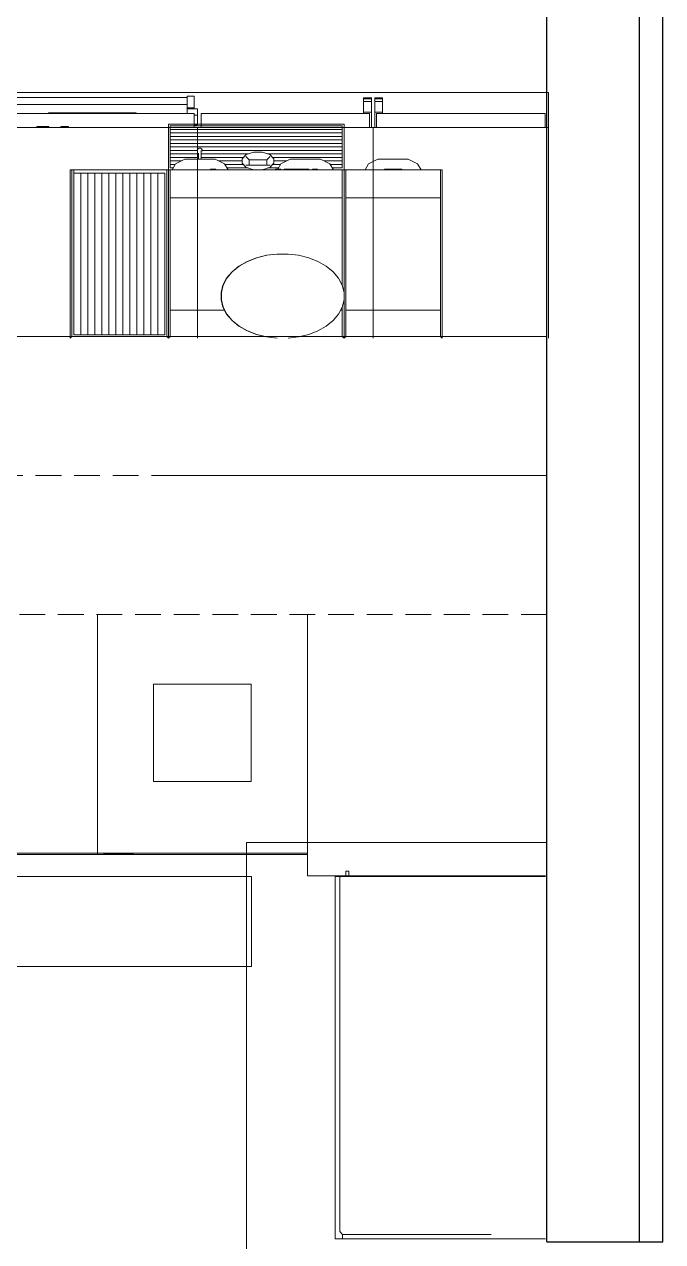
# Model space of a CAD drawing. Header units: inches. Extents: x 484217 to 497210, y -26946 to -21493.
# Drawn here: x 494308.8 to 494370.8, y -26365.3 to -26247.1 of the extents above; entities that cross this region are included whole.
import ezdxf

# ---------------------------------------------------------------- set-up
doc = ezdxf.new("R2010")
doc.units = ezdxf.units.IN
doc.header["$LTSCALE"] = 20
doc.header["$MEASUREMENT"] = 0
doc.linetypes.add('HIDDEN2', pattern=[0.1875, 0.125, -0.0625])
doc.layers.add('A-furniture', color=50, linetype='Continuous', lineweight=9)
doc.layers.add('TC-EQUIPMENT', color=251, linetype='Continuous', lineweight=5)
doc.layers.add('A-GLASS', color=4, linetype='Continuous')

msp = doc.modelspace()

# ---------------------------------------------------------------- linework, layer by layer
at = {"layer": 'A-furniture', "linetype": 'HIDDEN2'}
for points, elevation in [([(494323.62, -26277.4), (494126.81, -26277.4)], 3.81), ([(494323.62, -26290.9), (494126.81, -26290.9)], 3.81), ([(494359.54, -26304.4), (494217.21, -26304.4)], 6.93)]:
    msp.add_lwpolyline(points, dxfattribs=dict(at, elevation=elevation))
at = {"layer": 'A-GLASS'}
for p, q in [((494359.54, -26365.35, 6.93), (494359.54, -25967.1, 6.93)), ((494368.54, -26365.35, 6.93), (494368.54, -25967.1, 6.93)), ((494370.79, -26365.35, 6.93), (494370.79, -25967.1, 6.93)), ((494359.54, -26365.35, 6.93), (494370.79, -26365.35, 6.93))]:
    msp.add_line(p, q, dxfattribs=at)
at = {"layer": 'TC-EQUIPMENT'}
for p, q in [((494359.71, -26253.7, 6.93), (494230.12, -26253.7, 6.93)), ((494359.54, -26277.4, 6.93), (494359.54, -26253.7, 6.93)), ((494359.71, -26253.7, 6.93), (494359.71, -26277.57, 6.93)), ((494306.17, -26254.18, 6.93), (494324.58, -26254.18, 6.93)), ((494324.58, -26254.86, 6.93), (494306.17, -26254.86, 6.93)), ((494324.58, -26254.04, 6.93), (494324.58, -26255.75, 6.93)), ((494324.58, -26254.04, 6.93), (494325.27, -26254.04, 6.93)), ((494325.27, -26254.04, 6.93), (494325.27, -26255.27, 6.93)), ((494341.74, -26254.21, 6.93), (494342.49, -26254.21, 6.93)), ((494341.74, -26255.75, 6.93), (494341.74, -26254.21, 6.93)), ((494341.74, -26254.32, 6.93), (494342.49, -26254.32, 6.93)), ((494342.49, -26254.56, 6.93), (494341.74, -26254.56, 6.93)), ((494342.49, -26254.21, 6.93), (494342.49, -26257.11, 6.93)), ((494342.83, -26257.11, 6.93), (494342.83, -26254.21, 6.93)), ((494343.58, -26254.21, 6.93), (494342.83, -26254.21, 6.93)), ((494342.83, -26254.32, 6.93), (494343.58, -26254.32, 6.93)), ((494342.83, -26254.56, 6.93), (494343.58, -26254.56, 6.93)), ((494343.58, -26254.21, 6.93), (494343.58, -26255.75, 6.93)), ((494325.27, -26255.75, 6.93), (494305.49, -26255.75, 6.93)), ((494311.11, -26255.68, 6.93), (494319.64, -26255.68, 6.93)), ((494311.11, -26255.75, 6.93), (494311.11, -26255.68, 6.93)), ((494319.64, -26255.75, 6.93), (494319.64, -26255.68, 6.93)), ((494325.27, -26255.2, 6.93), (494324.58, -26255.2, 6.93)), ((494324.58, -26255.27, 6.93), (494325.61, -26255.27, 6.93)), ((494325.27, -26255.75, 6.93), (494325.27, -26257.11, 6.93)), ((494325.61, -26255.89, 6.93), (494325.27, -26255.89, 6.93)), ((494325.61, -26256.84, 6.93), (494325.61, -26255.27, 6.93)), ((494325.95, -26255.75, 6.93), (494325.95, -26257.11, 6.93)), ((494325.95, -26255.75, 6.93), (494342.32, -26255.75, 6.93)), ((494342.49, -26255.61, 6.93), (494341.74, -26255.61, 6.93)), ((494342.32, -26257.11, 6.93), (494342.32, -26255.75, 6.93)), ((494343.58, -26255.61, 6.93), (494342.83, -26255.61, 6.93)), ((494343, -26257.11, 6.93), (494343, -26255.75, 6.93)), ((494359.37, -26255.75, 6.93), (494343, -26255.75, 6.93)), ((494359.37, -26255.75, 6.93), (494359.37, -26257.11, 6.93)), ((494325.61, -26257.11, 6.93), (494305.14, -26257.11, 6.93)), ((494309.99, -26257.01, 6.93), (494311.15, -26257.01, 6.93)), ((494309.99, -26257.11, 6.93), (494309.99, -26257.01, 6.93)), ((494311.15, -26257.11, 6.93), (494311.15, -26257.01, 6.93)), ((494313.06, -26257.01, 6.93), (494312.31, -26257.01, 6.93)), ((494312.31, -26257.11, 6.93), (494312.31, -26257.01, 6.93)), ((494313.06, -26257.01, 6.93), (494313.06, -26257.11, 6.93)), ((494322.78, -26277.57, 6.93), (494322.78, -26256.77, 6.93)), ((494322.78, -26256.77, 6.93), (494339.83, -26256.77, 6.93)), ((494322.95, -26256.94, 6.93), (494339.66, -26256.94, 6.93)), ((494322.95, -26256.94, 6.93), (494322.95, -26261.03, 6.93)), ((494325.27, -26256.84, 6.93), (494325.61, -26256.84, 6.93)), ((494325.61, -26257.11, 6.93), (494325.61, -26277.57, 6.93)), ((494325.61, -26257.11, 6.93), (494342.66, -26257.11, 6.93)), ((494325.61, -26277.57, 6.93), (494325.61, -26257.11, 6.93)), ((494339.66, -26256.94, 6.93), (494339.66, -26261.03, 6.93)), ((494339.83, -26256.77, 6.93), (494339.83, -26277.57, 6.93)), ((494342.66, -26277.57, 6.93), (494342.66, -26257.11, 6.93)), ((494359.71, -26257.11, 6.93), (494342.66, -26257.11, 6.93)), ((494342.66, -26257.11, 6.93), (494342.66, -26277.57, 6.93)), ((494359.71, -26257.11, 6.93), (494359.71, -26277.57, 6.93)), ((494339.66, -26257.28, 6.93), (494322.95, -26257.28, 6.93)), ((494322.95, -26257.62, 6.93), (494339.66, -26257.62, 6.93)), ((494339.66, -26257.97, 6.93), (494322.95, -26257.97, 6.93)), ((494322.95, -26258.31, 6.93), (494339.66, -26258.31, 6.93)), ((494339.66, -26258.65, 6.93), (494322.95, -26258.65, 6.93)), ((494322.95, -26258.99, 6.93), (494339.66, -26258.99, 6.93)), ((494322.95, -26259.33, 6.93), (494325.58, -26259.33, 6.93)), ((494325.58, -26259.28, 6.93), (494325.65, -26259.18, 6.93)), ((494325.65, -26259.18, 6.93), (494325.75, -26259.11, 6.93)), ((494325.68, -26259.58, 6.93), (494325.68, -26260.18, 6.93)), ((494325.75, -26259.11, 6.93), (494325.89, -26259.11, 6.93)), ((494325.89, -26259.11, 6.93), (494325.99, -26259.18, 6.93)), ((494325.95, -26259.32, 6.93), (494325.95, -26259.57, 6.93)), ((494325.95, -26260.18, 6.93), (494325.96, -26259.58, 6.93)), ((494325.99, -26259.18, 6.93), (494326.06, -26259.28, 6.93)), ((494326.06, -26259.41, 6.93), (494326.06, -26259.28, 6.93)), ((494339.66, -26259.33, 6.93), (494326.06, -26259.33, 6.93)), ((494330.34, -26259.72, 6.93), (494331.07, -26259.5, 6.93)), ((494331.07, -26259.5, 6.93), (494331.87, -26259.5, 6.93)), ((494331.87, -26259.5, 6.93), (494332.61, -26259.72, 6.93)), ((494322.95, -26259.67, 6.93), (494325.68, -26259.67, 6.93)), ((494322.95, -26260.01, 6.93), (494325.68, -26260.01, 6.93)), ((494324.02, -26260.35, 6.93), (494322.95, -26260.35, 6.93)), ((494322.95, -26260.69, 6.93), (494323.42, -26260.69, 6.93)), ((494323.46, -26260.63, 6.93), (494323.12, -26261.21, 6.93)), ((494324.37, -26260.18, 6.93), (494323.46, -26260.63, 6.93)), ((494327.32, -26260.18, 6.93), (494324.37, -26260.18, 6.93)), ((494330.51, -26259.67, 6.93), (494325.96, -26259.67, 6.93)), ((494330.05, -26260.01, 6.93), (494325.96, -26260.01, 6.93)), ((494328.23, -26260.63, 6.93), (494327.32, -26260.18, 6.93)), ((494327.67, -26260.35, 6.93), (494329.94, -26260.35, 6.93)), ((494328.57, -26261.21, 6.93), (494328.23, -26260.63, 6.93)), ((494328.27, -26260.69, 6.93), (494330.05, -26260.69, 6.93)), ((494329.94, -26260.13, 6.93), (494330.34, -26259.72, 6.93)), ((494329.94, -26260.57, 6.93), (494329.94, -26260.13, 6.93)), ((494330.34, -26260.98, 6.93), (494329.94, -26260.57, 6.93)), ((494330.28, -26259.91, 6.93), (494330.62, -26260.25, 6.93)), ((494332.67, -26260.76, 6.93), (494330.28, -26260.76, 6.93)), ((494330.62, -26260.25, 6.93), (494332.32, -26260.25, 6.93)), ((494330.62, -26260.76, 6.93), (494330.62, -26260.25, 6.93)), ((494332.67, -26259.91, 6.93), (494332.32, -26260.25, 6.93)), ((494332.32, -26260.25, 6.93), (494332.32, -26260.76, 6.93)), ((494339.66, -26259.67, 6.93), (494332.44, -26259.67, 6.93)), ((494332.61, -26259.72, 6.93), (494333.01, -26260.13, 6.93)), ((494333.01, -26260.57, 6.93), (494332.61, -26260.98, 6.93)), ((494339.66, -26260.01, 6.93), (494332.89, -26260.01, 6.93)), ((494333.65, -26260.69, 6.93), (494332.89, -26260.69, 6.93)), ((494333.01, -26260.57, 6.93), (494333.01, -26260.13, 6.93)), ((494334.25, -26260.35, 6.93), (494333.01, -26260.35, 6.93)), ((494333.7, -26260.63, 6.93), (494333.39, -26261.14, 6.93)), ((494334.6, -26260.18, 6.93), (494333.7, -26260.63, 6.93)), ((494337.55, -26260.18, 6.93), (494334.6, -26260.18, 6.93)), ((494338.46, -26260.63, 6.93), (494337.55, -26260.18, 6.93)), ((494339.66, -26260.35, 6.93), (494337.9, -26260.35, 6.93)), ((494338.8, -26261.21, 6.93), (494338.46, -26260.63, 6.93)), ((494339.66, -26260.69, 6.93), (494338.5, -26260.69, 6.93)), ((494342.22, -26260.63, 6.93), (494341.87, -26261.21, 6.93)), ((494343.13, -26260.18, 6.93), (494342.22, -26260.63, 6.93)), ((494346.07, -26260.18, 6.93), (494343.13, -26260.18, 6.93)), ((494346.98, -26260.63, 6.93), (494346.07, -26260.18, 6.93)), ((494347.33, -26261.21, 6.93), (494346.98, -26260.63, 6.93)), ((494313.23, -26261.21, 6.93), (494313.23, -26277.57, 6.93)), ((494313.23, -26261.21, 6.93), (494322.78, -26261.21, 6.93)), ((494313.4, -26277.4, 6.93), (494313.4, -26261.21, 6.93)), ((494313.57, -26277.23, 6.93), (494313.57, -26261.21, 6.93)), ((494313.57, -26261.55, 6.93), (494322.43, -26261.55, 6.93)), ((494314.25, -26277.19, 6.93), (494314.25, -26261.55, 6.93)), ((494314.93, -26261.55, 6.93), (494314.93, -26277.19, 6.93)), ((494315.61, -26277.19, 6.93), (494315.61, -26261.55, 6.93)), ((494316.3, -26261.55, 6.93), (494316.3, -26277.19, 6.93)), ((494316.98, -26277.19, 6.93), (494316.98, -26261.55, 6.93)), ((494317.66, -26261.55, 6.93), (494317.66, -26277.19, 6.93)), ((494318.34, -26277.19, 6.93), (494318.34, -26261.55, 6.93)), ((494319.02, -26261.55, 6.93), (494319.02, -26277.19, 6.93)), ((494319.71, -26277.19, 6.93), (494319.71, -26261.55, 6.93)), ((494320.39, -26261.55, 6.93), (494320.39, -26277.19, 6.93)), ((494321.07, -26277.19, 6.93), (494321.07, -26261.55, 6.93)), ((494321.75, -26261.55, 6.93), (494321.75, -26277.19, 6.93)), ((494322.43, -26261.55, 6.93), (494322.43, -26277.23, 6.93)), ((494322.61, -26261.21, 6.93), (494322.61, -26277.4, 6.93)), ((494322.78, -26277.57, 6.93), (494322.78, -26261.21, 6.93)), ((494339.83, -26261.21, 6.93), (494322.78, -26261.21, 6.93)), ((494322.95, -26261.03, 6.93), (494323.22, -26261.03, 6.93)), ((494322.95, -26277.4, 6.93), (494322.95, -26261.21, 6.93)), ((494326.87, -26261.14, 6.93), (494327.38, -26261.14, 6.93)), ((494326.87, -26261.21, 6.93), (494326.87, -26261.14, 6.93)), ((494327.38, -26261.14, 6.93), (494327.38, -26261.21, 6.93)), ((494330.51, -26261.03, 6.93), (494328.47, -26261.03, 6.93)), ((494331.07, -26261.21, 6.93), (494330.34, -26260.98, 6.93)), ((494332.61, -26260.98, 6.93), (494331.87, -26261.21, 6.93)), ((494333.45, -26261.03, 6.93), (494332.44, -26261.03, 6.93)), ((494333.18, -26261.14, 6.93), (494333.69, -26261.14, 6.93)), ((494333.18, -26261.21, 6.93), (494333.18, -26261.14, 6.93)), ((494333.69, -26261.21, 6.93), (494333.69, -26261.14, 6.93)), ((494334.03, -26261.14, 6.93), (494336.42, -26261.14, 6.93)), ((494334.03, -26261.21, 6.93), (494334.03, -26261.14, 6.93)), ((494336.42, -26261.14, 6.93), (494336.42, -26261.21, 6.93)), ((494336.76, -26261.14, 6.93), (494336.76, -26261.21, 6.93)), ((494336.76, -26261.14, 6.93), (494337.27, -26261.14, 6.93)), ((494337.27, -26261.21, 6.93), (494337.27, -26261.14, 6.93)), ((494338.7, -26261.03, 6.93), (494339.66, -26261.03, 6.93)), ((494339.66, -26261.21, 6.93), (494339.66, -26272.46, 6.93)), ((494339.83, -26261.21, 6.93), (494349.38, -26261.21, 6.93)), ((494339.83, -26261.21, 6.93), (494339.83, -26277.57, 6.93)), ((494340, -26277.4, 6.93), (494340, -26261.21, 6.93)), ((494345.45, -26261.14, 6.93), (494343.75, -26261.14, 6.93)), ((494343.75, -26261.21, 6.93), (494343.75, -26261.14, 6.93)), ((494345.45, -26261.14, 6.93), (494345.45, -26261.21, 6.93)), ((494349.21, -26261.21, 6.93), (494349.21, -26277.4, 6.93)), ((494349.38, -26277.57, 6.93), (494349.38, -26261.21, 6.93)), ((494339.66, -26263.93, 6.93), (494322.95, -26263.93, 6.93)), ((494349.21, -26263.93, 6.93), (494340, -26263.93, 6.93)), ((494329.62, -26270.58, 6.93), (494330.42, -26270.12, 6.93)), ((494329.64, -26270.58, 6.93), (494330.44, -26270.12, 6.93)), ((494330.42, -26270.12, 6.93), (494331.32, -26269.76, 6.93)), ((494330.44, -26270.12, 6.93), (494331.35, -26269.76, 6.93)), ((494331.32, -26269.76, 6.93), (494332.3, -26269.51, 6.93)), ((494331.35, -26269.76, 6.93), (494332.32, -26269.51, 6.93)), ((494332.3, -26269.51, 6.93), (494333.32, -26269.39, 6.93)), ((494333.35, -26269.39, 6.93), (494332.32, -26269.51, 6.93)), ((494334.39, -26269.39, 6.93), (494333.35, -26269.39, 6.93)), ((494334.39, -26269.39, 6.93), (494335.42, -26269.51, 6.93)), ((494335.42, -26269.51, 6.93), (494336.4, -26269.76, 6.93)), ((494336.4, -26269.76, 6.93), (494337.3, -26270.12, 6.93)), ((494337.3, -26270.12, 6.93), (494338.1, -26270.58, 6.93)), ((494328.43, -26271.75, 6.93), (494328.95, -26271.13, 6.93)), ((494328.45, -26271.75, 6.93), (494328.98, -26271.13, 6.93)), ((494328.95, -26271.13, 6.93), (494329.62, -26270.58, 6.93)), ((494329.64, -26270.58, 6.93), (494328.98, -26271.13, 6.93)), ((494338.1, -26270.58, 6.93), (494338.77, -26271.13, 6.93)), ((494338.77, -26271.13, 6.93), (494339.29, -26271.75, 6.93)), ((494327.89, -26273.12, 6.93), (494328.07, -26272.42, 6.93)), ((494327.92, -26273.12, 6.93), (494328.1, -26272.42, 6.93)), ((494328.07, -26272.42, 6.93), (494328.43, -26271.75, 6.93)), ((494328.1, -26272.42, 6.93), (494328.45, -26271.75, 6.93)), ((494339.29, -26271.75, 6.93), (494339.65, -26272.42, 6.93)), ((494339.65, -26272.42, 6.93), (494339.83, -26273.12, 6.93)), ((494327.89, -26273.84, 6.93), (494327.89, -26273.12, 6.93)), ((494327.92, -26273.12, 6.93), (494327.92, -26273.84, 6.93)), ((494322.95, -26274.85, 6.93), (494328.26, -26274.85, 6.93)), ((494328.07, -26274.55, 6.93), (494327.89, -26273.84, 6.93)), ((494328.1, -26274.55, 6.93), (494327.92, -26273.84, 6.93)), ((494328.43, -26275.22, 6.93), (494328.07, -26274.55, 6.93)), ((494328.45, -26275.22, 6.93), (494328.1, -26274.55, 6.93)), ((494339.65, -26274.55, 6.93), (494339.29, -26275.22, 6.93)), ((494339.66, -26274.85, 6.93), (494339.49, -26274.85, 6.93)), ((494339.83, -26273.84, 6.93), (494339.65, -26274.55, 6.93)), ((494339.66, -26277.4, 6.93), (494339.66, -26274.51, 6.93)), ((494340, -26274.85, 6.93), (494349.21, -26274.85, 6.93)), ((494328.95, -26275.84, 6.93), (494328.43, -26275.22, 6.93)), ((494328.98, -26275.84, 6.93), (494328.45, -26275.22, 6.93)), ((494329.62, -26276.39, 6.93), (494328.95, -26275.84, 6.93)), ((494329.64, -26276.39, 6.93), (494328.98, -26275.84, 6.93)), ((494338.77, -26275.84, 6.93), (494338.1, -26276.39, 6.93)), ((494339.29, -26275.22, 6.93), (494338.77, -26275.84, 6.93)), ((494322.43, -26277.23, 6.93), (494313.57, -26277.23, 6.93)), ((494330.42, -26276.85, 6.93), (494329.62, -26276.39, 6.93)), ((494330.44, -26276.85, 6.93), (494329.64, -26276.39, 6.93)), ((494331.32, -26277.21, 6.93), (494330.42, -26276.85, 6.93)), ((494331.35, -26277.21, 6.93), (494330.44, -26276.85, 6.93)), ((494332.3, -26277.45, 6.93), (494331.32, -26277.21, 6.93)), ((494332.32, -26277.45, 6.93), (494331.35, -26277.21, 6.93)), ((494336.4, -26277.21, 6.93), (494335.42, -26277.45, 6.93)), ((494337.3, -26276.85, 6.93), (494336.4, -26277.21, 6.93)), ((494338.1, -26276.39, 6.93), (494337.3, -26276.85, 6.93)), ((494359.54, -26277.4, 6.93), (494230.29, -26277.4, 6.93)), ((494313.23, -26277.57, 6.93), (494313.4, -26277.4, 6.93)), ((494322.61, -26277.4, 6.93), (494313.4, -26277.4, 6.93)), ((494322.78, -26277.57, 6.93), (494322.61, -26277.4, 6.93)), ((494322.78, -26277.57, 6.93), (494322.95, -26277.4, 6.93)), ((494322.95, -26277.4, 6.93), (494332.13, -26277.4, 6.93)), ((494323.62, -26277.4, 3.81), (494359.54, -26277.4, 6.93)), ((494333.33, -26277.57, 6.93), (494332.3, -26277.45, 6.93)), ((494333.35, -26277.57, 6.93), (494332.32, -26277.45, 6.93)), ((494335.42, -26277.45, 6.93), (494334.39, -26277.57, 6.93)), ((494335.42, -26277.45, 6.93), (494334.39, -26277.57, 6.93)), ((494339.66, -26277.4, 6.93), (494335.61, -26277.4, 6.93)), ((494339.83, -26277.57, 6.93), (494339.66, -26277.4, 6.93)), ((494339.83, -26277.57, 6.93), (494340, -26277.4, 6.93)), ((494349.21, -26277.4, 6.93), (494340, -26277.4, 6.93)), ((494349.38, -26277.57, 6.93), (494349.21, -26277.4, 6.93)), ((494323.62, -26290.9, 3.81), (494359.54, -26290.9, 6.93)), ((494315.87, -26304.4, 3.81), (494315.87, -26327.74, 3.81)), ((494336.29, -26304.4, 3.81), (494336.29, -26329.81, 3.81)), ((494330.81, -26311.17, 3.81), (494321.33, -26311.17, 3.81)), ((494321.33, -26320.65, 3.81), (494321.33, -26311.17, 3.81)), ((494330.81, -26320.65, 3.81), (494330.81, -26311.17, 3.81)), ((494321.33, -26320.65, 3.81), (494330.81, -26320.65, 3.81)), ((494359.54, -26326.58, 3.81), (494330.37, -26326.58, 3.81)), ((494330.37, -26367.42, 3.81), (494330.37, -26326.58, 3.81)), ((494336.29, -26327.74, 3.81), (494269.93, -26327.74, 3.81)), ((494336.29, -26327.6, 3.81), (494269.96, -26327.6, 3.81)), ((494316.45, -26327.65, 3.81), (494316.45, -26327.6, 3.81)), ((494319.37, -26327.65, 3.81), (494316.45, -26327.65, 3.81)), ((494316.75, -26327.71, 3.81), (494316.75, -26327.65, 3.81)), ((494318.5, -26327.71, 3.81), (494316.75, -26327.71, 3.81)), ((494318.5, -26327.65, 3.81), (494318.5, -26327.71, 3.81)), ((494319.37, -26327.6, 3.81), (494319.37, -26327.65, 3.81)), ((494340, -26329.35, 3.81), (494340.29, -26329.35, 3.81)), ((494340, -26329.35, 3.81), (494340, -26329.87, 3.81)), ((494340.29, -26329.87, 3.81), (494340.29, -26329.35, 3.81)), ((494272.49, -26329.87, 3.81), (494330.83, -26329.87, 3.81)), ((494330.83, -26329.87, 3.81), (494330.83, -26338.62, 3.81)), ((494359.4, -26329.81, 3.81), (494336.29, -26329.81, 3.81)), ((494338.98, -26329.87, 3.81), (494359.4, -26329.87, 3.81)), ((494338.98, -26329.87, 3.81), (494338.98, -26365.08, 3.81)), ((494339.41, -26329.87, 3.81), (494339.41, -26364.35, 3.81)), ((494340, -26329.87, 3.81), (494340, -26329.81, 3.81)), ((494340, -26329.87, 3.81), (494342.91, -26329.87, 3.81)), ((494342.91, -26329.81, 3.81), (494342.91, -26329.87, 3.81)), ((494342.97, -26329.87, 3.81), (494342.97, -26329.81, 3.81)), ((494345.89, -26329.87, 3.81), (494342.97, -26329.87, 3.81)), ((494345.89, -26329.81, 3.81), (494345.89, -26329.87, 3.81)), ((494345.95, -26329.87, 3.81), (494345.95, -26329.81, 3.81)), ((494348.86, -26329.87, 3.81), (494345.95, -26329.87, 3.81)), ((494347.66, -26329.81, 3.81), (494347.66, -26329.87, 3.81)), ((494347.71, -26329.87, 3.81), (494347.71, -26329.81, 3.81)), ((494350.63, -26329.87, 3.81), (494347.71, -26329.87, 3.81)), ((494350.63, -26329.81, 3.81), (494350.63, -26329.87, 3.81)), ((494350.69, -26329.87, 3.81), (494350.69, -26329.81, 3.81)), ((494353.61, -26329.87, 3.81), (494350.69, -26329.87, 3.81)), ((494330.83, -26338.62, 3.81), (494272.49, -26338.62, 3.81)), ((494339.7, -26364.64, 3.81), (494339.41, -26364.35, 3.81)), ((494339.7, -26365.08, 3.81), (494339.7, -26364.64, 3.81)), ((494354.14, -26364.64, 3.81), (494339.7, -26364.64, 3.81)), ((494338.98, -26365.08, 3.81), (494359.4, -26365.08, 3.81))]:
    msp.add_line(p, q, dxfattribs=at)

doc.saveas('drawing.dxf')
